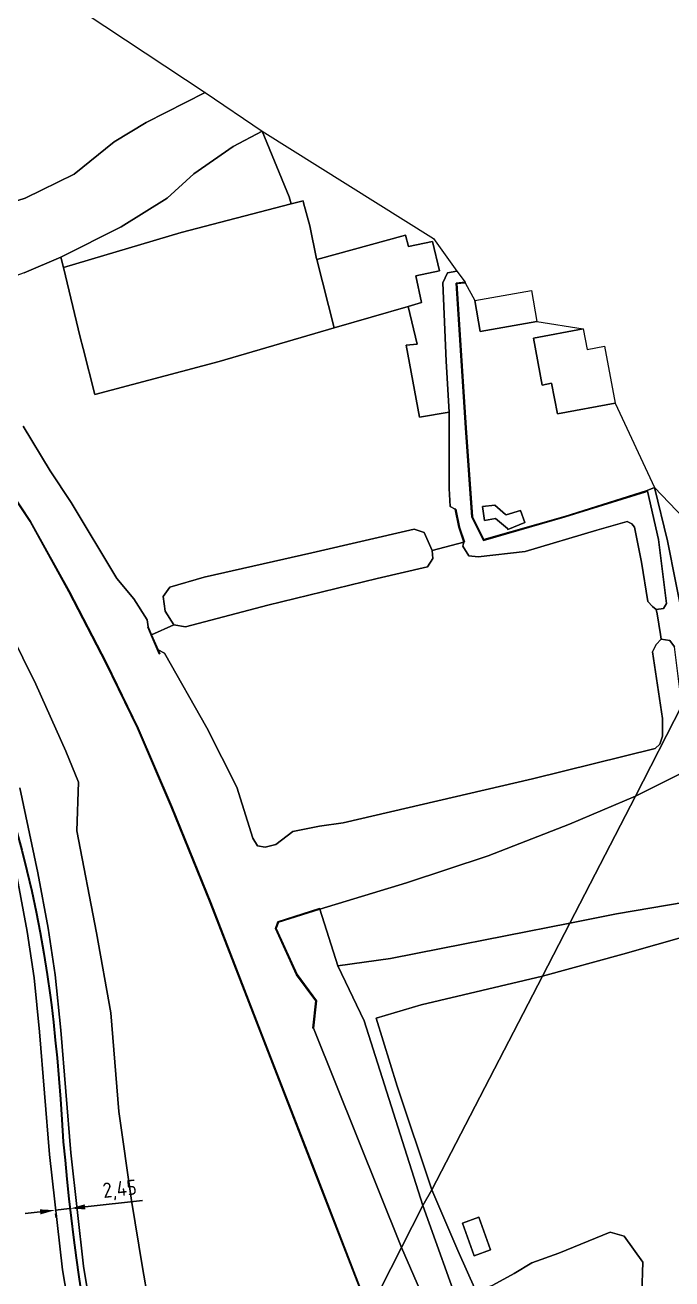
# Model space of a CAD drawing. Header units: metres. Extents: x 112942 to 118371, y 496117 to 499046.
# Drawn here: x 113374.4 to 113481.2, y 498697 to 498904.1 of the extents above; entities that cross this region are included whole.
import ezdxf

# ---------------------------------------------------------------- set-up
doc = ezdxf.new("R2010")
doc.units = ezdxf.units.M
for name, color, linetype, lineweight in [('B-WE-OG-TOPOKAART-G', 253, 'Continuous', 18), ('N-WE-KL-DATA_GLASVEZEL-G', 90, 'KL-GLASVEZEL-N', 35), ('N-WE-KL-DATA_GLASVEZEL-M', 7, 'Continuous', 18)]:
    doc.layers.add(name, color=color, linetype=linetype, lineweight=lineweight)
doc.styles.add('ISO', font='isocp.shx')
doc.linetypes.add('KL-GLASVEZEL-N', pattern='A,4,-1,[101,NLCS.SHX,S=0.5,R=0,X=0,Y=0],-1,4,-1,["G",Standard,S=1,R=0,X=-0.25,Y=-0.5],-1.5', length=12.5)
doc.dimstyles.new('ISO', dxfattribs={"dimtxt": 2.5, "dimasz": 2.5, "dimexe": 1.25, "dimexo": 0.625, "dimtad": 1, "dimtxsty": 'ISO', "dimcen": 2.5, "dimadec": 0, "dimazin": 0, "dimtfac": 1, "dimtmove": 0, "dimatfit": 3, "dimfxl": 1, "dimarcsym": 0})

# ---------------------------------------------------------------- blocks, each defined once
blk = doc.blocks.new('*D46')
at = {"layer": 'Defpoints', "color": 0, "transparency": 16777216}
for p in [(113379.39, 498708.36), (113381.82, 498708.63), (113381.82, 498708.63)]:
    blk.add_point(p, dxfattribs=at)
at = {"layer": 'N-WE-KL-DATA_GLASVEZEL-M', "color": 0, "lineweight": -2, "transparency": 16777216}
for p, q in [((113376.91, 498708.08), (113374.42, 498707.8)), ((113379.39, 498708.36), (113381.82, 498708.63)), ((113381.89, 498708.01), (113381.96, 498707.39)), ((113384.31, 498708.91), (113393.79, 498709.98)), ((113379.46, 498707.74), (113379.53, 498707.12))]:
    blk.add_line(p, q, dxfattribs=at)
at = {"layer": 'N-WE-KL-DATA_GLASVEZEL-M', "color": 0, "transparency": 16777216}
for points in [[(113376.86, 498708.5), (113376.95, 498707.67), (113379.39, 498708.36)], [(113384.26, 498709.33), (113384.36, 498708.5), (113381.82, 498708.63)]]:
    blk.add_solid(points, dxfattribs=at)
at = {"layer": 'N-WE-KL-DATA_GLASVEZEL-M', "color": 0, "transparency": 16777216, "insert": (113390.06, 498711.63), "char_height": 2.5, "attachment_point": 5, "rotation": 6.409, "style": 'ISO'}
blk.add_mtext('2,45', dxfattribs=at)

msp = doc.modelspace()

# ---------------------------------------------------------------- linework, layer by layer
at = {"layer": 'B-WE-OG-TOPOKAART-G'}
for points, elevation in [([(113437.67, 498857.627), (113425.431, 498854.07), (113422.58, 498865.377), (113437.255, 498869.428), (113437.71, 498867.541), (113441.671, 498868.375), (113442.824, 498863.513), (113438.932, 498862.697), (113439.88, 498858.27), (113437.67, 498857.627)], -0.452), ([(113448.677, 498858.615), (113458.033, 498860.279), (113458.943, 498855.165), (113449.586, 498853.501), (113448.677, 498858.615)], -0.36), ([(113471.877, 498841.664), (113462.302, 498839.866), (113461.35, 498844.932), (113459.815, 498844.644), (113458.365, 498852.364), (113466.564, 498853.905), (113467.204, 498850.498), (113470.114, 498851.045), (113471.877, 498841.664)], -0.18), ([(113452.067, 498822.615), (113450.253, 498822.267), (113449.929, 498824.57), (113451.992, 498824.787), (113453.759, 498823.253), (113453.86, 498823.213), (113456.217, 498823.903), (113456.948, 498821.92), (113454.147, 498820.796), (113454.084, 498820.965), (113452.067, 498822.615)], -0.466), ([(113449.929, 498824.57), (113450.253, 498822.267), (113452.067, 498822.615), (113454.084, 498820.965), (113454.147, 498820.796), (113456.948, 498821.92), (113456.217, 498823.903), (113453.86, 498823.213), (113453.759, 498823.253), (113451.992, 498824.787), (113449.929, 498824.57)], -0.466), ([(113449.358, 498707.199), (113451.288, 498701.825), (113448.56, 498700.845), (113446.629, 498706.219), (113449.358, 498707.199)], -0.698), ([(113446.629, 498706.219), (113448.56, 498700.845), (113451.288, 498701.825), (113449.358, 498707.199), (113446.629, 498706.219)], -0.698)]:
    msp.add_lwpolyline(points, close=True, dxfattribs=dict(at, elevation=elevation))
for points in [[(113404.167, 498892.963, -0.733), (113394.383, 498887.997, -0.753), (113389.115, 498884.804, -0.753), (113382.503, 498879.454, -0.71), (113374.405, 498875.528, -0.716), (113365.854, 498872.838, -0.744), (113359.334, 498870.034, -0.716), (113358.678, 498869.298, -0.681), (113354.187, 498868.144, -0.615), (113348.917, 498871.542, -0.484), (113336.934, 498883.263, -0.601), (113321.675, 498898.846, -0.441), (113324.071, 498900.726, -0.687), (113326.169, 498900.326, -0.624), (113335.726, 498902.442, -0.664), (113355.76, 498907.512, -0.721), (113374.409, 498912.681, -0.736), (113404.167, 498892.963, -0.733)], [(113263.879, 498908.477, -0.29), (113276.959, 498902.944, -0.26), (113286.185, 498897.767, -0.06), (113291.056, 498895.034, 0.045), (113305.718, 498884.75, -0.237), (113320.303, 498873.517, -0.035), (113335.148, 498858.252, -0.029), (113341.457, 498850.985, 0.057), (113347.966, 498843.045, -0.16), (113354.674, 498832.711, -0.083), (113360.524, 498824.655, -0.113), (113365.62, 498816.055, -0.15), (113369.687, 498808.298, -0.17), (113376.189, 498795.219, -0.119), (113381.138, 498784.153, -0.159), (113383.258, 498779.041, -0.142), (113382.959, 498771.024, 0.098), (113386.227, 498754.192, 0.187), (113388.592, 498740.971, 0.123)], [(113389.88, 498724.677, 0.17), (113388.592, 498740.971, 0.123), (113386.227, 498754.192, 0.187), (113382.959, 498771.024, 0.098), (113383.258, 498779.041, -0.142), (113381.138, 498784.153, -0.159), (113376.189, 498795.219, -0.119), (113369.687, 498808.298, -0.17), (113365.62, 498816.055, -0.15), (113360.524, 498824.655, -0.113), (113354.674, 498832.711, -0.083), (113347.966, 498843.045, -0.16), (113341.457, 498850.985, 0.057), (113335.148, 498858.252, -0.029), (113320.303, 498873.517, -0.035), (113305.718, 498884.75, -0.237), (113291.056, 498895.034, 0.045), (113286.185, 498897.767, -0.06), (113276.959, 498902.944, -0.26), (113263.879, 498908.477, -0.29)], [(113291.146, 498907.952, -0.526), (113301.87, 498900.804, -0.526), (113315.403, 498890.749, -0.492), (113327.893, 498880.203, -0.492), (113338.548, 498869.399, -0.492), (113347.156, 498859.639, -0.518), (113355.276, 498849.695, -0.555), (113368.331, 498832.405, -0.601), (113375.238, 498822.084, -0.607), (113381.651, 498810.498, -0.615), (113387.744, 498798.725, -0.644), (113392.999, 498787.961, -0.558), (113398.535, 498774.977, -0.615), (113404.983, 498759.143, -0.632), (113413.829, 498736.257, -0.592), (113421.757, 498715.879, -0.664), (113431.165, 498691.633, -0.562)], [(113431.165, 498691.633, -0.562), (113421.757, 498715.879, -0.664), (113413.829, 498736.257, -0.592), (113404.983, 498759.143, -0.632), (113398.535, 498774.977, -0.615), (113392.999, 498787.961, -0.558), (113387.744, 498798.725, -0.644), (113381.651, 498810.498, -0.615), (113375.238, 498822.084, -0.607), (113368.331, 498832.405, -0.601), (113355.276, 498849.695, -0.555), (113347.156, 498859.639, -0.518), (113338.548, 498869.399, -0.492), (113327.893, 498880.203, -0.492), (113315.403, 498890.749, -0.492), (113301.87, 498900.804, -0.526), (113291.146, 498907.952, -0.526)], [(113291.197, 498908.039, -0.87), (113301.928, 498900.886, -0.87), (113315.465, 498890.827, -0.87), (113327.961, 498880.277, -0.87), (113338.621, 498869.468, -0.87), (113347.232, 498859.704, -0.87), (113355.355, 498849.757, -0.87), (113368.413, 498832.463, -0.87), (113375.323, 498822.136, -0.87), (113381.74, 498810.545, -0.87), (113387.833, 498798.77, -0.87), (113393.09, 498788.002, -0.87), (113398.628, 498775.015, -0.87), (113405.076, 498759.18, -0.87), (113413.922, 498736.293, -0.87), (113421.85, 498715.915, -0.87), (113431.257, 498691.672, -0.882)], [(113413.567, 498886.554, -0.684), (113408.795, 498884.04, -0.615), (113402.257, 498879.511, -0.615), (113397.876, 498875.499, -0.655), (113390.265, 498870.793, -0.584), (113380.308, 498865.76, -0.489), (113374.249, 498863.2, -0.604), (113369.189, 498861.345, -0.624), (113365.382, 498861.288, -0.632), (113363.559, 498862.162, -0.653), (113359.407, 498866.571, -0.681), (113358.678, 498869.298, -0.681), (113359.334, 498870.034, -0.716), (113365.854, 498872.838, -0.744), (113374.405, 498875.528, -0.716), (113382.503, 498879.454, -0.71), (113389.115, 498884.804, -0.753), (113394.383, 498887.997, -0.753), (113404.167, 498892.963, -0.733), (113413.567, 498886.554, -0.684)], [(113413.567, 498886.554, -0.684), (113418.046, 498875.723, -0.28), (113418.358, 498874.568, -0.223), (113400.209, 498869.832, -0.4), (113380.786, 498864.052, -0.392), (113380.308, 498865.76, -0.489), (113390.265, 498870.793, -0.584), (113397.876, 498875.499, -0.655), (113402.257, 498879.511, -0.615), (113408.795, 498884.04, -0.615), (113413.567, 498886.554, -0.684)], [(113445.698, 498863.445, -0.484), (113444.189, 498863.161, -0.484), (113443.394, 498861.513, -0.484), (113443.92, 498848.617, -0.484), (113444.421, 498840.174, -0.463), (113439.554, 498839.327, -0.426), (113437.366, 498851.217, -0.458), (113439.131, 498851.409, -0.42), (113437.67, 498857.627, -0.452), (113439.88, 498858.27, -0.452), (113438.932, 498862.697, -0.452), (113442.824, 498863.513, -0.452), (113441.671, 498868.375, -0.452), (113437.71, 498867.541, -0.452), (113437.255, 498869.428, -0.452), (113422.58, 498865.377, -0.452), (113422.555, 498865.474, -0.452), (113421.436, 498870.94, -0.289), (113420.378, 498874.759, -0.32), (113420.328, 498875.076, -0.32), (113418.358, 498874.568, -0.223), (113418.046, 498875.723, -0.28), (113413.567, 498886.554, -0.684), (113441.85, 498868.828, -0.332), (113445.698, 498863.445, -0.484)], [(113380.786, 498864.052, -0.392), (113400.209, 498869.832, -0.4), (113418.358, 498874.568, -0.223), (113420.328, 498875.076, -0.32), (113420.378, 498874.759, -0.32), (113421.436, 498870.94, -0.289), (113422.555, 498865.474, -0.452), (113422.58, 498865.377, -0.452), (113425.431, 498854.07, -0.452), (113406.473, 498848.548, -0.4), (113385.922, 498843.11, -0.495), (113383.992, 498850.676, -0.357), (113383.497, 498852.541, -0.357), (113380.786, 498864.052, -0.392)], [(113374.249, 498863.2, -0.604), (113380.308, 498865.76, -0.489), (113380.786, 498864.052, -0.392), (113383.497, 498852.541, -0.357), (113383.992, 498850.676, -0.357), (113385.922, 498843.11, -0.495), (113406.473, 498848.548, -0.4), (113425.431, 498854.07, -0.452), (113437.67, 498857.627, -0.452), (113439.131, 498851.409, -0.42), (113437.366, 498851.217, -0.458), (113439.554, 498839.327, -0.426), (113444.421, 498840.174, -0.463)], [(113447.086, 498861.622, -0.85), (113445.575, 498861.487, -0.85), (113447.162, 498837.568, -0.85), (113448.197, 498822.84, -0.85), (113450.127, 498818.999, -0.85), (113463.592, 498822.865, -0.85), (113476.895, 498827.036, -0.85), (113477.184, 498827.126, -0.475), (113479, 498819.135, -0.337), (113480.303, 498808.567, -0.297), (113479.849, 498807.735, -0.297), (113478.632, 498807.549, -0.532), (113478.039, 498808.065, -0.555), (113477.228, 498808.893, -0.575), (113476.18, 498815.409, -0.501), (113475.069, 498821.152, -0.518), (113474.624, 498821.739, -0.518), (113473.851, 498822.087, -0.518), (113468.815, 498820.659, -0.526), (113456.997, 498817.136, -0.552), (113449.219, 498816.25, -0.526), (113447.682, 498816.417, -0.526), (113446.696, 498818.039, -0.498), (113446.887, 498818.698, -0.498), (113446.982, 498818.73, -0.85), (113446.145, 498821.177, -0.85), (113445.526, 498824.173, -0.85), (113445.428, 498824.153, -0.549), (113444.591, 498824.612, -0.412), (113444.436, 498827.549, -0.412), (113444.421, 498840.174, -0.463), (113443.92, 498848.617, -0.484), (113443.394, 498861.513, -0.484), (113444.189, 498863.161, -0.484), (113445.698, 498863.445, -0.484), (113447.086, 498861.622, -0.85)], [(113447.095, 498861.522, -0.389), (113445.681, 498861.396, -0.389), (113447.261, 498837.575, -0.495), (113448.296, 498822.867, -0.484), (113450.179, 498819.118, -0.489), (113463.563, 498822.961, -0.484), (113477.154, 498827.222, -0.478), (113477.184, 498827.126, -0.475), (113476.895, 498827.036, -0.85), (113463.592, 498822.865, -0.85), (113450.127, 498818.999, -0.85), (113448.197, 498822.84, -0.85), (113447.162, 498837.568, -0.85), (113445.575, 498861.487, -0.85), (113447.086, 498861.622, -0.85), (113447.095, 498861.522, -0.389)], [(113448.677, 498858.615, -0.36), (113449.586, 498853.501, -0.36), (113458.943, 498855.165, -0.36), (113466.564, 498853.905, -0.18), (113458.365, 498852.364, -0.18), (113459.815, 498844.644, -0.18), (113461.35, 498844.932, -0.18), (113462.302, 498839.866, -0.18), (113471.877, 498841.664, -0.18), (113478.366, 498827.718, -0.426), (113477.154, 498827.222, -0.478), (113463.563, 498822.961, -0.484), (113450.179, 498819.118, -0.489), (113448.296, 498822.867, -0.484), (113447.261, 498837.575, -0.495), (113445.681, 498861.396, -0.389), (113447.095, 498861.522, -0.389), (113448.677, 498858.615, -0.36)], [(113444.421, 498840.174, -0.463), (113444.436, 498827.549, -0.412), (113444.591, 498824.612, -0.412), (113445.428, 498824.153, -0.549), (113446.048, 498821.151, -0.498), (113446.887, 498818.698, -0.498), (113441.622, 498817.314, -0.655), (113440.296, 498820.303, -0.538), (113438.665, 498820.856, -0.518), (113421.79, 498816.932, -0.541), (113403.995, 498812.89, -0.687), (113398.309, 498811.253, -0.81), (113397.215, 498809.708, -0.77), (113397.556, 498807.322, -0.713), (113398.995, 498805.053, -0.607), (113395.311, 498803.372, -0.575), (113394.757, 498804.686, -0.618), (113394.576, 498805.858, -0.561), (113392.392, 498809.357, -0.61), (113389.554, 498812.677, -0.595), (113382.001, 498825.229, -0.61), (113378.571, 498830.482, -0.738), (113374.08, 498837.844, -0.738)], [(113374.08, 498837.844, -0.738), (113378.571, 498830.482, -0.738), (113382.001, 498825.229, -0.61), (113389.554, 498812.677, -0.595), (113392.392, 498809.357, -0.61), (113394.576, 498805.858, -0.561), (113394.757, 498804.686, -0.618), (113394.665, 498804.647, -0.87), (113395.22, 498803.332, -0.87), (113396.565, 498800.252, -0.87), (113396.657, 498800.292, -0.87), (113396.392, 498800.899, -0.619), (113397.456, 498800.37, -0.615), (113404.426, 498788.021, -0.592), (113409.36, 498778.216, -0.592), (113412.025, 498769.794, -0.598), (113412.807, 498768.542, -0.598), (113414.033, 498768.331, -0.598), (113415.798, 498768.74, -0.598), (113418.633, 498770.93, -0.664), (113423.056, 498771.77, -0.664), (113426.938, 498772.332, -0.658), (113458.201, 498779.596, -0.653), (113478.442, 498784.622, -0.581), (113479.221, 498785.346, -0.581), (113479.684, 498786.659, -0.581), (113479.653, 498789.585, -0.581), (113478.04, 498800.61, -0.658), (113478.625, 498801.791, -0.638), (113479.443, 498802.701, -0.392), (113480.887, 498802.431, -0.38), (113481.645, 498801.434, -0.38)], [(113475.235, 498776.734, -0.649), (113464.335, 498772.103, -0.59), (113450.881, 498766.902, -0.581), (113437.4, 498762.446, -0.675), (113423.07, 498758.086, -0.738), (113423.039, 498758.181, -0.87), (113416.157, 498755.999, -0.87), (113415.774, 498754.883, -0.87), (113419.249, 498747.252, -0.87), (113422.41, 498742.914, -0.87), (113421.921, 498738.432, -0.87), (113422.023, 498738.444, -0.738), (113436.575, 498702.179, -0.562), (113431.257, 498691.672, -0.882), (113421.85, 498715.915, -0.87), (113413.922, 498736.293, -0.87), (113405.076, 498759.18, -0.87), (113398.628, 498775.015, -0.87), (113393.09, 498788.002, -0.87), (113387.833, 498798.77, -0.87), (113381.74, 498810.545, -0.87), (113375.323, 498822.136, -0.87), (113368.413, 498832.463, -0.87)], [(113482.865, 498791.74, -0.493), (113481.645, 498801.434, -0.38), (113480.887, 498802.431, -0.38), (113479.443, 498802.701, -0.392), (113479.327, 498803.471, -0.392), (113478.769, 498806.875, -0.392), (113478.632, 498807.549, -0.532), (113479.849, 498807.735, -0.297), (113480.303, 498808.567, -0.297), (113479, 498819.135, -0.337), (113477.184, 498827.126, -0.475), (113477.154, 498827.222, -0.478), (113478.366, 498827.718, -0.426), (113480.518, 498818.932, -0.386), (113483.247, 498805.036, -0.326), (113484.998, 498796.156, -0.475), (113482.865, 498791.74, -0.493)], [(113484.998, 498796.156, -0.475), (113483.247, 498805.036, -0.326), (113480.518, 498818.932, -0.386), (113478.366, 498827.718, -0.426), (113483.212, 498822.672, -0.446), (113484.893, 498813.949, -0.42), (113487.436, 498800.523, -0.461), (113484.998, 498796.156, -0.475)], [(113446.982, 498818.73, -0.85), (113446.887, 498818.698, -0.498), (113446.048, 498821.151, -0.498), (113445.428, 498824.153, -0.549), (113445.526, 498824.173, -0.85), (113446.145, 498821.177, -0.85), (113446.982, 498818.73, -0.85)], [(113479.443, 498802.701, -0.392), (113478.625, 498801.791, -0.638), (113478.04, 498800.61, -0.658), (113479.653, 498789.585, -0.581), (113479.684, 498786.659, -0.581), (113479.221, 498785.346, -0.581), (113478.442, 498784.622, -0.581), (113458.201, 498779.596, -0.653), (113426.938, 498772.332, -0.658), (113423.056, 498771.77, -0.664), (113418.633, 498770.93, -0.664), (113415.798, 498768.74, -0.598), (113414.033, 498768.331, -0.598), (113412.807, 498768.542, -0.598), (113412.025, 498769.794, -0.598), (113409.36, 498778.216, -0.592), (113404.426, 498788.021, -0.592), (113397.456, 498800.37, -0.615), (113396.392, 498800.899, -0.619), (113395.311, 498803.372, -0.575), (113398.995, 498805.053, -0.607), (113400.928, 498804.691, -0.793), (113414.508, 498808.283, -0.73), (113432.554, 498812.717, -0.704), (113440.836, 498814.636, -0.736), (113441.753, 498816.018, -0.733), (113441.622, 498817.314, -0.655), (113446.887, 498818.698, -0.498), (113446.696, 498818.039, -0.498), (113447.682, 498816.417, -0.526), (113449.219, 498816.25, -0.526), (113456.997, 498817.136, -0.552), (113468.815, 498820.659, -0.526), (113473.851, 498822.087, -0.518), (113474.624, 498821.739, -0.518), (113475.069, 498821.152, -0.518), (113476.18, 498815.409, -0.501), (113477.228, 498808.893, -0.575), (113478.039, 498808.065, -0.555), (113478.632, 498807.549, -0.532), (113478.769, 498806.875, -0.392), (113479.327, 498803.471, -0.392), (113479.443, 498802.701, -0.392)], [(113414.508, 498808.283, -0.73), (113400.928, 498804.691, -0.793), (113398.995, 498805.053, -0.607), (113397.556, 498807.322, -0.713), (113397.215, 498809.708, -0.77), (113398.309, 498811.253, -0.81), (113403.995, 498812.89, -0.687), (113421.79, 498816.932, -0.541), (113438.665, 498820.856, -0.518), (113440.296, 498820.303, -0.538), (113441.622, 498817.314, -0.655), (113441.753, 498816.018, -0.733), (113440.836, 498814.636, -0.736), (113432.554, 498812.717, -0.704), (113414.508, 498808.283, -0.73)], [(113396.392, 498800.899, -0.619), (113396.657, 498800.292, -0.87), (113396.565, 498800.252, -0.87), (113395.22, 498803.332, -0.87), (113394.665, 498804.647, -0.87), (113394.757, 498804.686, -0.618), (113395.311, 498803.372, -0.575), (113396.392, 498800.899, -0.619)], [(113482.865, 498791.74, -0.493), (113475.235, 498776.734, -0.649)], [(113475.235, 498776.734, -0.649), (113482.865, 498791.74, -0.493), (113483.8, 498787.523, -0.493), (113484.911, 498782.154, -0.513), (113483.557, 498780.932, -0.631), (113475.235, 498776.734, -0.649)], [(113464.363, 498755.795, -0.781), (113475.235, 498776.734, -0.649), (113483.557, 498780.932, -0.631), (113485.236, 498781.672, -0.576), (113488.605, 498770.05, -0.588), (113489.717, 498766.303, -0.602), (113491.875, 498759.776, -0.646), (113490.115, 498760.044, -0.825), (113483.421, 498759.21, -0.729), (113472.091, 498757.304, -0.729), (113464.363, 498755.795, -0.781)], [(113385.564, 498690.065, 4.733), (113384.059, 498699.111, 4.535), (113381.945, 498717.863, 4.253), (113380.291, 498738.09, 3.979), (113379.379, 498747.228, 3.837), (113378.246, 498754.917, 3.731), (113376.54, 498764.064, 3.581), (113373.56, 498778.12, 3.393)], [(113373.56, 498778.12, 3.393), (113376.54, 498764.064, 3.581), (113378.246, 498754.917, 3.731), (113379.379, 498747.228, 3.837), (113380.291, 498738.09, 3.979), (113381.945, 498717.863, 4.253), (113384.059, 498699.111, 4.535), (113385.564, 498690.065, 4.733)], [(113464.363, 498755.795, -0.781), (113443.098, 498751.575, -0.81), (113434.775, 498749.94, -0.804), (113426.06, 498748.712, -0.738), (113423.07, 498758.086, -0.738), (113437.4, 498762.446, -0.675), (113450.881, 498766.902, -0.581), (113464.335, 498772.103, -0.59), (113475.235, 498776.734, -0.649), (113464.363, 498755.795, -0.781)], [(113382.111, 498689.491, 5.069), (113380.606, 498698.537, 4.871), (113378.457, 498717.578, 4.589), (113376.803, 498737.805, 4.315), (113375.916, 498746.718, 4.173), (113374.783, 498754.407, 4.067), (113373.129, 498763.281, 3.917)], [(113373.129, 498763.281, 3.917), (113374.783, 498754.407, 4.067), (113375.916, 498746.718, 4.173), (113376.803, 498737.805, 4.315), (113378.457, 498717.578, 4.589), (113380.606, 498698.537, 4.871), (113382.111, 498689.491, 5.069)], [(113459.829, 498747.026, -0.833), (113464.363, 498755.795, -0.781), (113472.091, 498757.304, -0.729), (113483.421, 498759.21, -0.729), (113490.115, 498760.044, -0.825), (113491.875, 498759.776, -0.646), (113492.358, 498759.256, -0.677), (113494.636, 498750.426, -0.683), (113494.37, 498749.59, -0.654), (113494.261, 498749.581, -1.047), (113493.929, 498749.552, -1.047), (113493.583, 498749.522, -1.047), (113493.324, 498749.499, -0.9), (113493.333, 498749.4, -0.654), (113492.024, 498749.716, -0.62), (113490.822, 498751.283, -0.698), (113490.662, 498753.525, -0.767), (113489.431, 498754.913, -0.804), (113484.343, 498753.818, -0.822), (113473.108, 498750.645, -0.885), (113459.829, 498747.026, -0.833)], [(113421.921, 498738.432, -0.87), (113422.41, 498742.914, -0.87), (113419.249, 498747.252, -0.87), (113415.774, 498754.883, -0.87), (113416.157, 498755.999, -0.87), (113423.039, 498758.181, -0.87), (113423.07, 498758.086, -0.738), (113416.235, 498755.919, -0.738), (113415.881, 498754.888, -0.738), (113419.336, 498747.303, -0.738), (113422.513, 498742.941, -0.738), (113422.023, 498738.444, -0.738), (113421.921, 498738.432, -0.87)], [(113422.023, 498738.444, -0.738), (113422.513, 498742.941, -0.738), (113419.336, 498747.303, -0.738), (113415.881, 498754.888, -0.738), (113416.235, 498755.919, -0.738), (113423.07, 498758.086, -0.738), (113426.06, 498748.712, -0.738), (113430.398, 498739.62, -0.79), (113440.107, 498709.149, -0.796), (113436.575, 498702.179, -0.562), (113422.023, 498738.444, -0.738)], [(113440.107, 498709.149, -0.796), (113430.398, 498739.62, -0.79), (113426.06, 498748.712, -0.738), (113434.775, 498749.94, -0.804), (113443.098, 498751.575, -0.81), (113464.363, 498755.795, -0.781), (113459.829, 498747.026, -0.833), (113439.816, 498742.302, -0.87), (113432.385, 498740.062, -0.816), (113435.851, 498728.824, -0.822), (113441.559, 498711.743, -0.825), (113440.107, 498709.149, -0.796)], [(113448.862, 498695.068, -0.879), (113445.851, 498701.706, -0.877), (113441.559, 498711.743, -0.825), (113459.829, 498747.026, -0.833), (113473.108, 498750.645, -0.885), (113484.343, 498753.818, -0.822)], [(113441.559, 498711.743, -0.825), (113435.851, 498728.824, -0.822), (113432.385, 498740.062, -0.816), (113439.816, 498742.302, -0.87), (113459.829, 498747.026, -0.833), (113441.559, 498711.743, -0.825)], [(113388.592, 498740.971, 0.123), (113389.88, 498724.677, 0.17), (113391.961, 498709.99, 0.23), (113393.81, 498698.902, 0.342), (113394.759, 498693.494, 0.462)], [(113394.759, 498693.494, 0.462), (113393.81, 498698.902, 0.342), (113391.961, 498709.99, 0.23), (113389.88, 498724.677, 0.17)], [(113440.107, 498709.149, -0.796), (113441.559, 498711.743, -0.825), (113445.851, 498701.706, -0.877), (113448.862, 498695.068, -0.879), (113451.631, 498695.993, -0.879), (113455.178, 498697.915, -0.914), (113458.084, 498699.663, -0.966), (113462.57, 498701.261, -0.842), (113471.045, 498704.728, -0.773), (113473.325, 498704.083, -0.761), (113476.397, 498699.804, -0.816), (113476.25, 498694.595, -0.721), (113469.862, 498691.046, -0.738), (113459.48, 498687.718, -0.738), (113454.154, 498686.55, -0.77), (113453.572, 498685.625, -0.77), (113453.925, 498682.971, -0.77), (113457.652, 498676.05, -0.796), (113457.955, 498674.573, -0.796), (113457.018, 498673.576, -0.796), (113452.094, 498680.561, -0.796), (113446.644, 498690.841, -0.796), (113440.107, 498709.149, -0.796)], [(113436.575, 498702.179, -0.562), (113440.107, 498709.149, -0.796), (113446.644, 498690.841, -0.796), (113452.094, 498680.561, -0.796), (113457.018, 498673.576, -0.796), (113459.314, 498661.796, -0.692), (113468.403, 498663.838, -0.657), (113469.915, 498654.743, -0.614), (113467.421, 498652.326, -0.614), (113465.337, 498652.076, -0.64), (113461.764, 498654.658, -0.64), (113459.552, 498658.304, -0.623), (113457.643, 498660.721, -0.637), (113454.089, 498661.414, -0.637), (113452.738, 498662.743, -0.637), (113443.79, 498685.636, -0.562), (113436.575, 498702.179, -0.562)], [(113476.25, 498694.595, -0.721), (113476.397, 498699.804, -0.816), (113473.325, 498704.083, -0.761), (113471.045, 498704.728, -0.773), (113462.57, 498701.261, -0.842), (113458.084, 498699.663, -0.966), (113455.178, 498697.915, -0.914), (113451.631, 498695.993, -0.879)], [(113431.257, 498691.672, -0.882), (113436.575, 498702.179, -0.562), (113443.79, 498685.636, -0.562)]]:
    msp.add_polyline3d(points, dxfattribs=at)
at = {"layer": 'N-WE-KL-DATA_GLASVEZEL-G', "flags": 128}
msp.add_lwpolyline([(113099.712, 499014.37), (113099.44, 499003.59), (113099.499, 498999.792), (113099.804, 498996.137), (113099.53, 498968.354), (113099.566, 498951.056), (113099.476, 498942.658), (113099.726, 498939.408), (113100.155, 498937.952), (113101.157, 498935.413), (113102.32, 498932.796), (113103.399, 498931.465), (113105.433, 498929.886), (113106.674, 498929.14), (113108.587, 498928.742), (113115.604, 498928.288), (113129.599, 498927.262), (113152.277, 498925.63), (113152.278, 498925.63), (113175.725, 498923.657), (113198.974, 498921.279), (113220.698, 498917.529), (113241.314, 498911.718), (113259.89, 498904.498), (113281.526, 498893.155), (113301.308, 498879.664), (113319.784, 498863.537), (113333.555, 498848.523), (113341.231, 498838.155), (113343.813, 498834.565), (113349.506, 498825.765), (113354.73, 498816.673), (113359.468, 498807.319), (113363.708, 498797.729), (113367.618, 498787.457), (113368.69, 498784.539), (113369.84, 498781.239), (113370.932, 498777.919), (113371.966, 498774.58), (113372.942, 498771.223), (113373.858, 498767.849), (113374.715, 498764.461), (113375.512, 498761.057), (113376.249, 498757.641), (113376.904, 498754.201), (113377.495, 498750.762), (113378.051, 498747.312), (113378.547, 498743.858), (113378.751, 498742.291), (113379.096, 498739.399), (113379.409, 498736.448), (113379.688, 498733.512), (113379.978, 498730.104), (113380.237, 498726.718), (113380.477, 498723.355), (113380.731, 498719.632), (113381.013, 498716.6), (113381.313, 498713.488), (113381.645, 498710.241), (113382.004, 498707.026), (113382.398, 498703.847), (113382.864, 498700.521), (113383.288, 498697.357), (113383.734, 498694.396), (113384.26, 498691.285), (113384.844, 498688.186), (113385.484, 498685.098), (113386.182, 498682.023), (113386.937, 498678.961), (113387.748, 498675.913), (113388.615, 498672.881), (113389.539, 498669.866), (113390.518, 498666.868), (113391.552, 498663.889), (113392.642, 498660.93), (113393.786, 498657.991), (113394.984, 498655.073), (113396.236, 498652.179), (113397.542, 498649.308), (113398.9, 498646.462), (113400.311, 498643.642), (113401.774, 498640.848), (113403.288, 498638.082), (113404.854, 498635.344), (113406.469, 498632.635), (113408.135, 498629.958), (113409.85, 498627.311), (113411.614, 498624.697), (113413.425, 498622.115), (113415.285, 498619.568), (113417.191, 498617.056), (113419.143, 498614.579), (113421.141, 498612.139), (113423.183, 498609.736), (113425.27, 498607.372), (113427.401, 498605.046), (113429.574, 498602.761), (113431.788, 498600.516), (113434.044, 498598.312), (113436.344, 498596.148), (113437.799, 498594.819), (113441.055, 498591.955), (113443.465, 498589.927), (113445.915, 498587.941), (113448.402, 498586.001), (113450.924, 498584.108), (113453.48, 498582.262), (113456.07, 498580.463), (113458.734, 498578.718), (113461.177, 498577.178), (113463.659, 498575.644), (113466.184, 498574.143), (113469.543, 498572.148), (113472.314, 498570.568), (113475.129, 498569.013), (113477.98, 498567.48), (113480.865, 498565.962), (113483.778, 498564.454), (113489.504, 498561.531), (113492.64, 498560.008), (113501.635, 498555.639), (113510.63, 498551.27), (113519.626, 498546.901), (113528.621, 498542.532), (113537.616, 498538.163), (113546.611, 498533.794), (113555.593, 498529.431), (113560.418, 498527.154), (113579.63, 498518.055), (113601.833, 498507.934), (113627.27, 498496.378), (113627.896, 498496.699), (113651.209, 498486.151), (113674.376, 498475.686), (113700.62, 498463.505), (113723.402, 498452.851), (113747.607, 498441.92), (113826.936, 498407.232), (113831.96, 498404.555), (113856.291, 498390.206), (113876.281, 498378.09), (113881.116, 498375.349), (113901.444, 498365.312), (113923.487, 498354.345), (113947.094, 498342.456), (113969.922, 498330.857), (113998.595, 498316.097), (114017.505, 498306.229), (114042.278, 498293.06), (114066.728, 498280.02), (114090.418, 498267.163), (114113.179, 498254.611), (114113.179, 498254.611), (114136.142, 498241.86), (114161.935, 498227.268), (114186.026, 498213.509), (114206.354, 498201.808), (114231.746, 498186.946), (114255.923, 498172.65), (114282.573, 498156.533), (114306.156, 498142.09), (114330.404, 498127.051), (114353.649, 498112.661), (114377.173, 498098.282), (114400.39, 498084.264), (114400.39, 498084.264), (114400.39, 498084.264), (114424.381, 498069.86), (114447.304, 498056.342), (114471.846, 498042.035), (114494.618, 498028.886), (114509.723, 498020.344), (114519.828, 498014.63), (114532.295, 498007.637), (114547.431, 497999.207), (114554.569, 497995.219), (114561.698, 497991.236), (114576.34, 497983.145), (114594.008, 497973.536), (114612.78, 497963.411), (114629.357, 497954.521), (114637.087, 497950.389), (114659.016, 497938.907), (114663.476, 497936.6), (114670.112, 497933.227), (114681.314, 497927.562), (114688.002, 497924.245), (114688.002, 497924.245), (114699.381, 497918.468), (114713.724, 497911.12), (114722.775, 497906.57), (114739.305, 497898.205), (114758.236, 497888.959), (114781.307, 497877.636), (114789.929, 497873.442), (114806.071, 497865.567), (114820.247, 497858.793), (114832.07, 497853.143), (114839.35, 497849.661), (114859.114, 497839.161), (114859.834, 497838.808), (114861.029, 497838.223), (114918.608, 497811.949), (114920.617, 497810.991), (114927.641, 497808.928), (114945.501, 497801.09), (114955.15, 497796.805), (114965.848, 497790.973), (114978.069, 497784.16), (114993.439, 497777.439), (115009.534, 497770.42), (115024.846, 497763.803), (115042.759, 497756.185), (115061.558, 497748.294), (115077.255, 497741.973), (115077.779, 497741.733), (115092.907, 497735.4), (115110.354, 497728.204), (115119.312, 497724.566), (115128.235, 497737.264), (115131.2, 497735.069), (115137.069, 497730.88), (115143.723, 497726.432), (115148.029, 497723.754), (115152.972, 497720.979), (115157.087, 497718.73), (115164.692, 497714.92), (115172.898, 497710.903), (115184.421, 497705.42), (115193.888, 497701.085), (115205.145, 497695.936), (115213.536, 497692.157), (115219.93, 497689.177), (115224.911, 497687.06), (115232.819, 497683.83), (115236.05, 497682.537), (115239.06, 497681.366), (115251.825, 497676.544), (115276.956, 497667.151), (115291.756, 497661.561), (115301.108, 497658.029), (115320.058, 497650.863), (115338.866, 497643.693), (115343.986, 497641.686), (115350.871, 497638.768), (115360.275, 497634.799), (115365.004, 497632.73), (115366.013, 497632.289), (115368.097, 497631.377), (115378.556, 497626.904), (115381.75, 497621.432), (115390.867, 497617.898), (115409.483, 497610.935), (115429.461, 497603.463), (115472.724, 497587.274), (115509.337, 497573.467), (115554.049, 497556.742), (115598.687, 497540.018), (115647.817, 497521.572), (115674.818, 497511.419), (115678.607, 497521.062), (115684.944, 497518.686), (115735.335, 497499.843), (115749.331, 497494.619), (115760.346, 497490.443), (115766.452, 497487.922), (115783.719, 497479.9), (115812.497, 497466.388), (115840.452, 497453.266), (115858.018, 497445.157), (115866.741, 497441.75), (115868.95, 497447.502), (115869.315, 497448.433, -0.1086482), (116037.119, 497385.881), (116033.732, 497377.249), (116036.858, 497376.155), (116055.709, 497369.801), (116070.22, 497365.032), (116083.866, 497360.782), (116098.486, 497356.612), (116108.822, 497353.737), (116119.993, 497350.693), (116139.214, 497345.83), (116156.574, 497341.763), (116175.357, 497337.731), (116192.155, 497334.492), (116209.518, 497331.394), (116229.215, 497328.132), (116252.122, 497324.636), (116273.129, 497321.579), (116294.892, 497318.468), (116318.004, 497315.13), (116350.283, 497310.51), (116375.702, 497308.929), (116382.507, 497308.552), (116391.295, 497307.551), (116394.42, 497307.113), (116414.484, 497304.356), (116428.189, 497302.486), (116446.786, 497300.064), (116447.908, 497300.203), (116465.238, 497297.672), (116484.7, 497295.014), (116499.765, 497292.854), (116518.539, 497290.195), (116530.143, 497288.552), (116530.143, 497288.552), (116543.156, 497286.449), (116557.771, 497284.095), (116583.542, 497280.464), (116599.888, 497278.119), (116603.095, 497277.66), (116619.573, 497275.303), (116621.152, 497275.082), (116633.544, 497273.341), (116633.545, 497273.341), (116653.547, 497270.317), (116671.848, 497267.597), (116690.341, 497264.969), (116706.459, 497262.623), (116729, 497259.366), (116746.183, 497256.921), (116746.184, 497256.921), (116763.721, 497254.622), (116779.247, 497252.629), (116791.531, 497250.928), (116804.353, 497248.974), (116819.991, 497246.579), (116821.942, 497246.281), (116839.124, 497243.442), (116854.06, 497240.888), (116866.134, 497238.738), (116881.205, 497235.958), (116895.36, 497233.221), (116911.178, 497229.829), (116922.465, 497227.404), (116928.773, 497226.001), (116935.648, 497224.384), (116950.836, 497220.819), (116958.714, 497218.906), (116965.477, 497217.317), (116970.562, 497216.021), (116987.366, 497211.877), (117002.705, 497207.462), (117002.705, 497207.462), (117026.556, 497200.667), (117041.28, 497196.413), (117055.76, 497192.029), (117063.582, 497189.546), (117071.053, 497187.195), (117080.69, 497184.04), (117093.272, 497179.894), (117102.488, 497176.852), (117114.903, 497172.605), (117124.555, 497169.23), (117134.115, 497165.827), (117143.269, 497162.513), (117150.342, 497159.896), (117159.785, 497156.382), (117168.774, 497152.871), (117182.119, 497147.629), (117192.881, 497143.365), (117204.198, 497138.799), (117217.184, 497133.348), (117226.157, 497129.506), (117239.846, 497123.574), (117253.21, 497117.561), (117269.955, 497109.886), (117278.809, 497105.935), (117302.805, 497094.576), (117323.216, 497084.391), (117346.155, 497072.511), (117363.367, 497063.365), (117378.148, 497055.442), (117384.742, 497052.043), (117399.04, 497044.254), (117409.51, 497038.487), (117420.5, 497032.438), (117432.495, 497025.833), (117444.112, 497019.348), (117453.997, 497013.779), (117460.381, 497010.106), (117462.6, 497008.829), (117467.424, 497005.984), (117473.009, 497002.315), (117482.442, 496995.949), (117488.683, 496991.858), (117493.711, 496988.515), (117505.616, 496980.429), (117514.441, 496974.41), (117525.05, 496967.096), (117535.796, 496959.485), (117547.23, 496951.267), (117557.585, 496943.711), (117574.725, 496930.877), (117584.774, 496923.248), (117592.054, 496917.522), (117597.844, 496912.957), (117613.512, 496900.322), (117621.06, 496894.333), (117626.229, 496889.908), (117630.809, 496885.962), (117636.101, 496880.593), (117685.655, 496838.529), (117692.098, 496833.912), (117696.353, 496830.657), (117701.07, 496827.085), (117706.802, 496822.941), (117710.585, 496820.306), (117715.134, 496817.45), (117719.576, 496814.837), (117722.919, 496812.983), (117718.587, 496804.541), (117720.016, 496802.775), (117728.12, 496798.196), (117740.789, 496785.864), (117748.266, 496778.386), (117756.127, 496770.477), (117770.21, 496756.008), (117775.046, 496747.786), (117803.816, 496716.504), (117807.167, 496716.328), (117813.787, 496708.903), (117815.669, 496706.776), (117792.341, 496684.844), (117796.417, 496680.267), (117805.765, 496669.56), (117810.369, 496664.123), (117816.572, 496656.462), (117820.684, 496651.328), (117828.744, 496641.238), (117838.669, 496628.681), (117849.95, 496614.025), (117862.38, 496598.118, -0.4142136), (117862.164, 496596.364), (117861.342, 496595.721, 0.4038997), (117861.1, 496594.002), (117896.691, 496544.976), (117898.377, 496542.654), (117901.058, 496544.599), (117910.823, 496530.799), (117912.397, 496528.613), (117919.735, 496517.522), (117924.034, 496510.821), (117926.852, 496506.352), (117929.449, 496501.812), (117931.551, 496497.719), (117932.901, 496494.763), (117933.935, 496492.403), (117934.954, 496489.973), (117935.883, 496487.497), (117936.745, 496485.072), (117937.542, 496482.62), (117938.237, 496480.116), (117938.515, 496478.903), (117939.155, 496478.359), (117960.435, 496460.288), (117970.788, 496447.015), (117978.262, 496436.696), (117997.148, 496409), (118016.891, 496379.416), (118034.954, 496351.955), (118044.736, 496336.863), (118041.01, 496334.447), (118041.587, 496333.505), (118042.91, 496333.206), (118069.408, 496350.361), (118089.138, 496359.544), (118098.753, 496366.148), (118097.882, 496367.416), (118095.05, 496369.546), (118086.345, 496370.643)], format="xyb", dxfattribs=at)

# ---------------------------------------------------------------- dimensions: what is measured, and where the dimension line sits
at = {"layer": 'N-WE-KL-DATA_GLASVEZEL-M'}
dim = msp.add_aligned_dim(p1=(113379.39, 498708.36), p2=(113381.825, 498708.634), distance=0, dimstyle='ISO', dxfattribs=at)
dim.commit()
dim.dimension.update_dxf_attribs({"geometry": '*D46', "text_midpoint": (113390.062, 498711.635)})

doc.saveas('drawing.dxf')
